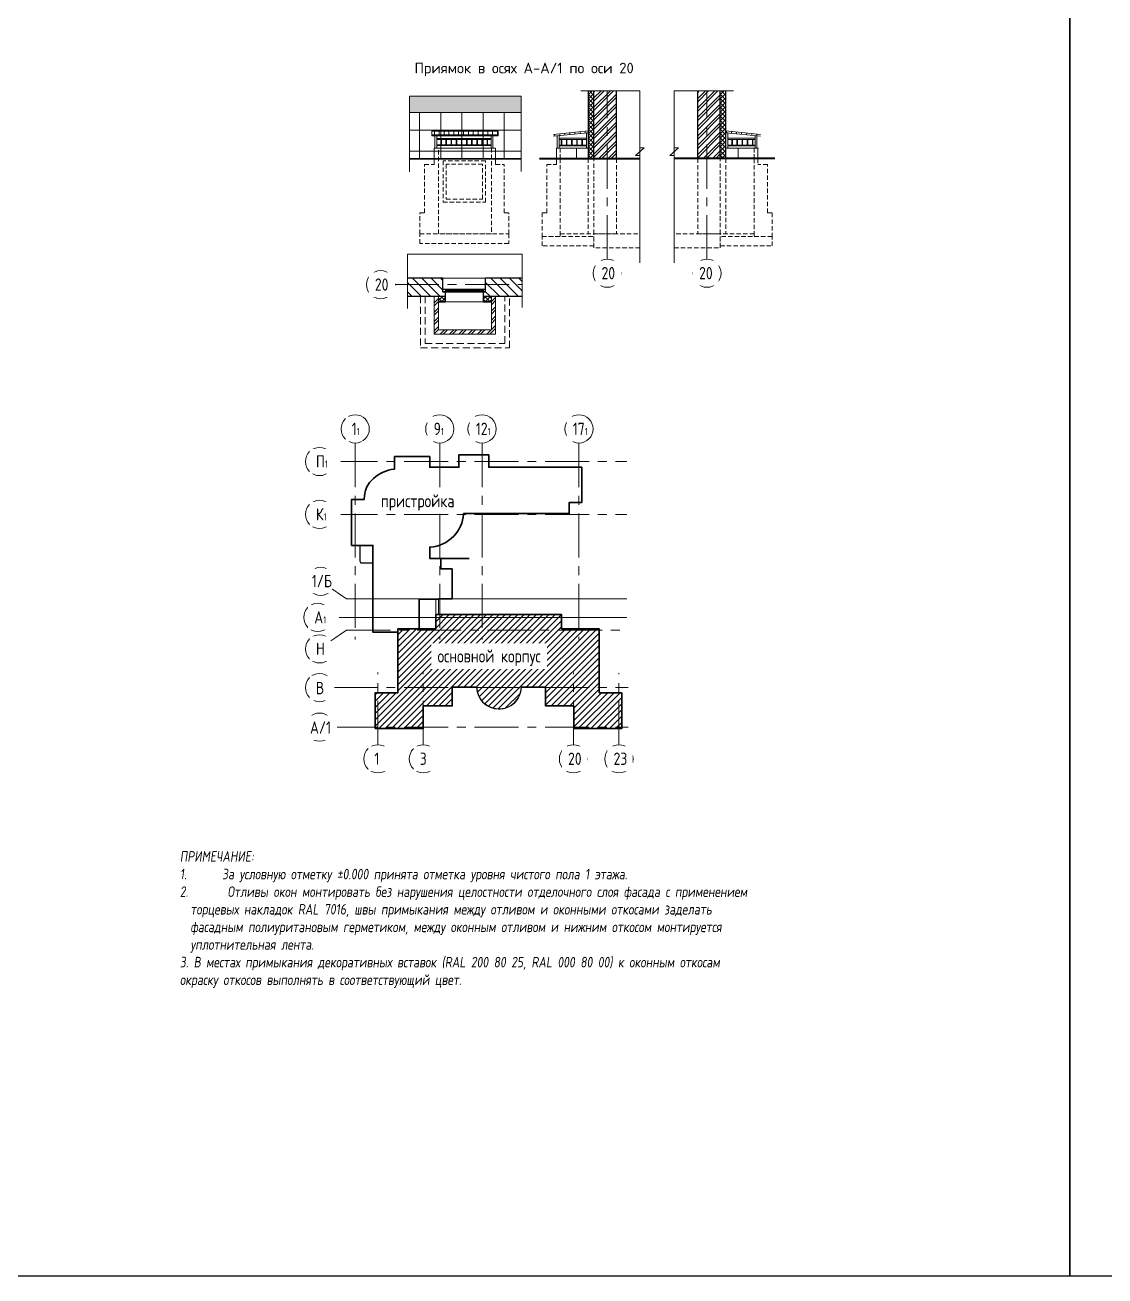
# Model space of a CAD drawing. Header units: millimetres. Extents: x -136099598 to 9192475, y 0 to 779331.
# Drawn here: x -275324 to -244673, y 242529 to 278040 of the extents above; entities that cross this region are included whole.
import ezdxf

# ---------------------------------------------------------------- set-up
doc = ezdxf.new("R2010")
doc.units = ezdxf.units.MM
doc.header["$MEASUREMENT"] = 0
for name, pattern in [('01_base$0$DASHED2', [0.375, 0.25, -0.125]), ('ADSK_Штриховая_ш2 п1', [3, 2, -1]), ('CENTER', [2, 1.25, -0.25, 0.25, -0.25])]:
    doc.linetypes.add(name, pattern=pattern)
doc.layers.get('0').update_dxf_attribs({"color": 250, "lineweight": 9})
for name, color, linetype, lineweight in [('!_Цоколь', 7, 'Continuous', 0), ('_STAMP', 250, 'Continuous', 30), ('_Фасад', 7, 'Continuous', 9), ('АПР_Примечание', 250, 'Continuous', 9), ('АР_МосжилНии_Стены', 202, 'Continuous', 30), ('АР_Навесной фасад', 5, 'Continuous', 5), ('АР_Окна', 4, 'Continuous', 0), ('АР_Оси', 193, 'Continuous', 9), ('АР_Сущ Несущая стена', 202, 'Continuous', 30), ('АР_тонкая линия', 250, 'Continuous', 0), ('АР_Утеплитель', 250, 'Continuous', 9), ('АР_Штриховка кирпич', 250, 'Continuous', 9), ('АР_Штриховка монолит', 250, 'Continuous', 9), ('Ограждение', 250, 'Continuous', 9), ('пунктир', 251, 'Continuous', 13), ('СПДС_+АР_Стены', 250, 'Continuous', 20), ('фасады', 7, 'Continuous', 9)]:
    doc.layers.add(name, color=color, linetype=linetype, lineweight=lineweight)
doc.layers.add('_RAMKA', color=7, linetype='Continuous')
doc.layers.add('АР_новое окно', color=160, linetype='Continuous')
doc.layers.add('RAL 7016', color=7, linetype='Continuous', lineweight=0, true_color=0x383e42)
doc.layers.add('RAL 90 10', color=7, linetype='Continuous', lineweight=0, true_color=0xf1ece1)
doc.styles.add('Архитектурный размер', font='isocpeur.ttf', dxfattribs={"width": 0.8, "oblique": 8})
doc.styles.add('ГОСТ 2.304', font='isocpeur.ttf', dxfattribs={"width": 0.7})
pattern_1 = [(45, (18.43979196483269, 0), (-61.87184335382291, 61.87184335382291), []), (135, (18.43979196483269, 0), (-61.87184335382291, -61.8718433538229), [])]

# ---------------------------------------------------------------- blocks, each defined once
blk = doc.blocks.new('*U263')
at = {"layer": 'АР_новое окно', "lineweight": 20}
for p, q in [((-2.913225216616411e-12, 1209.884958230897), (-70.00000000000293, 1209.884958230897)), ((0, -1.70530256582424e-13), (-70, -1.70530256582424e-13))]:
    blk.add_line(p, q, dxfattribs=at)
at = {"layer": 'АР_новое окно'}
for p, q in [((-70.00000000000293, 1209.884958230897), (-70, -1.70530256582424e-13)), ((-70, -1.70530256582424e-13), (-70.00000000000293, 1209.884958230897)), ((-2.756905814749189e-12, 1139.884958230897), (-70.00000000000276, 1139.884958230911)), ((-35.00000000000276, 1139.884958230897), (-34.99999999981099, 69.99999999999991)), ((-2.913225216616411e-12, 1209.884958230897), (0, 0)), ((-1.56319401867222e-13, 70.00000000001455), (-70.00000000000017, 69.99999999999983))]:
    blk.add_line(p, q, dxfattribs=at)
blk = doc.blocks.new('A$Cffa0849f')
at = {"layer": 'Ограждение', "ltscale": 50}
for points in [[(-861.2243476288277, 251.6188592352555), (-911.2243476288277, 251.6188592352555), (-911.2243476288277, -95.03748660930432), (-861.2243476288277, -95.03748660930432)], [(684.3931761065614, 251.6188592308899), (734.3931761065614, 251.6188592308899), (734.3931761065614, -95.0374866136699), (684.3931761065614, -95.0374866136699)]]:
    blk.add_lwpolyline(points, close=True, dxfattribs=at)
at = {"layer": 'Ограждение'}
for points in [[(684.3931761065614, 144.1256323476555), (-861.2243476288277, 144.1265881801373)], [(684.3931761065614, 180.1008039434091), (-861.2094550507027, 180.1541715408093)], [(-745.9996198759764, 0.08372304384829476), (-746.0020239547594, 144.126367317047)], [(-730.0020239547594, 144.1265070303343), (-729.9996198759764, 0.08372304384829476), (-729.9996198759764, 0.08372304384829476)], [(-599.9997329949983, 0.0003611539723351598), (-600.0021370737813, 144.0430053079617)], [(-584.0021370737813, 144.0431450212491), (-583.9997329949983, 0.0003611539723351598), (-583.9997329949983, 0.0003611539723351598)], [(-453.9997529261163, -0.03422017203411087), (-454.0021570048993, 144.0084239819553)], [(-438.0021570048993, 144.0085636952426), (-437.9997529261163, -0.03422017203411087), (-437.9997529261163, -0.03422017203411087)], [(-307.9998665964813, 0.02595123136416078), (-308.0022706752643, 144.0685953853535)], [(-292.0022706752643, 144.0687350986409), (-291.9998665964813, 0.02595123136416078), (-291.9998665964813, 0.02595123136416078)], [(-161.9998865275993, -0.008630094642285258), (-162.0022906063823, 144.0340140593471)], [(-146.0022906063823, 144.0341537726345), (-145.9998865275993, -0.008630094642285258), (-145.9998865275993, -0.008630094642285258)], [(-16, 0), (-16.00240407872479, 144.0426441539894)], [(-0.00240407872479409, 144.0427838672767), (0, 0), (0, 0)], [(129.999980068882, -0.03458132600644603), (129.997575990099, 144.0080628279829)], [(145.997575990099, 144.0082025412703), (145.999980068882, -0.03458132600644603), (145.999980068882, -0.03458132600644603)], [(275.9998664975283, -0.0001805769861675799), (275.9974624187453, 144.0424635770032)], [(291.9974624187453, 144.0426032902906), (291.9998664975283, -0.0001805769861675799), (291.9998664975283, -0.0001805769861675799)], [(421.9998465664103, -0.03476190299261361), (421.9974424876273, 144.0078822509968)], [(437.9974424876273, 144.0080219642841), (437.9998465664103, -0.03476190299261361), (437.9998465664103, -0.03476190299261361)], [(567.9997328960453, 0.02540950040565804), (567.9973288172623, 144.068053654395)], [(583.9973288172623, 144.0681933676824), (583.9997328960453, 0.02540950040565804), (583.9997328960453, 0.02540950040565804)]]:
    blk.add_lwpolyline(points, dxfattribs=at)
at = {"layer": 'Ограждение', "elevation": 0.0401638942687703}
blk.add_lwpolyline([(684.3931761065614, -24.82081834727433), (-861.2243476288277, -25.07341109693516), (-861.2243476288277, -0.07341109693516046), (684.3931761065614, 0.1274528387584724)], dxfattribs=at)

msp = doc.modelspace()

# ---------------------------------------------------------------- hatches: boundary and pattern name
at = {"layer": '!_Цоколь', "lineweight": 0, "ltscale": 5, "true_color": 0x636466}
h = msp.add_hatch(dxfattribs=at)
h.set_pattern_fill('ANSI37', color=251, scale=4800, angle=44.99999999999999)
h.set_pattern_definition([(90, (-221525.4930704872, 8659.3617333445), (-600, 1.13686837721616e-13), []), (180, (-221525.4930704872, 8659.3617333445), (-1.70530256582424e-13, -600), [])])
h.paths.add_polyline_path([(-264413.8669804404, 275552.2345167505), (-261249.1470050028, 275552.6032451834), (-261244.3191886689, 274243.9741883562), (-264408.8608018169, 274246.6938030798)])
h = msp.add_hatch(dxfattribs=at)
h.set_pattern_fill('ANSI37', color=251, scale=4800, angle=44.99999999999999)
h.set_pattern_definition([(90, (-212868.6197389004, 8877.677359201596), (-600, 1.13686837721616e-13), []), (180, (-212868.6197389004, 8877.677359201596), (-1.70530256582424e-13, -600), [])])
h.paths.add_polyline_path([(-259338.3490611383, 274546.1104343242), (-260241.3504056406, 274546.5069576282), (-260242.0239066168, 274246.6938030797), (-259338.337796411, 274246.6938030797)])
h = msp.add_hatch(dxfattribs=at)
h.set_pattern_fill('ANSI37', color=251, scale=4800, angle=44.99999999999999)
h.set_pattern_definition([(90, (-213085.2254584034, 8877.677359201596), (-600, 1.13686837721616e-13), []), (180, (-213085.2254584034, 8877.677359201596), (-1.70530256582424e-13, -600), [])])
h.paths.add_polyline_path([(-255430.0386602158, 274546.1104343242), (-254526.7069247089, 274546.5069576282), (-254526.0334237326, 274246.6938030797), (-255430.0499249431, 274246.6938030797)])
at = {"layer": 'RAL 7016', "ltscale": 100, "true_color": 0x000000, "transparency": 33554687}
h = msp.add_hatch(dxfattribs=at)
h.set_pattern_fill('ANSI32', color=18, scale=400, angle=45)
h.set_pattern_definition([(90, (8363714046.599734, 936322126.6245756), (-150, 0), []), (90, (8363714096.599734, 936322176.6245755), (-150, 0), [])])
h.paths.add_polyline_path([(-263777.5729904482, 275025.8854676114), (-261896.5591049707, 275025.8509982023), (-261896.5591049707, 274926.7502538357), (-263777.5729904482, 274926.7847232447)])
h = msp.add_hatch(dxfattribs=at)
h.set_pattern_fill('ANSI32', color=18, scale=400, angle=45)
h.set_pattern_definition([(90, (8363713015.145604, 936322022.1706656), (-150, 0), []), (90, (8363713065.145604, 936322072.1706655), (-150, 0), [])])
h.paths.add_polyline_path([(-259338.3377960267, 275031.9587918366), (-260323.5929175115, 274931.3633227763), (-260319.9800923917, 274881.7498994699), (-259338.3377957911, 274981.830392453)])
h = msp.add_hatch(dxfattribs=at)
h.set_pattern_fill('ANSI32', color=18, scale=400, angle=45)
h.set_pattern_definition([(90, (8363712798.539885, 936322022.1706656), (-150, 0), []), (90, (8363712848.539885, 936322072.1706655), (-150, 0), [])])
h.paths.add_polyline_path([(-255430.0499253274, 275031.9587918366), (-254444.7948038427, 274931.3633227763), (-254448.4076289624, 274881.7498994699), (-255430.049925563, 274981.830392453)])
at = {"layer": 'RAL 90 10', "ltscale": 100, "transparency": 33554687}
h = msp.add_hatch(color=256, dxfattribs=at)
h.dxf.hatch_style = 1
h.paths.add_polyline_path([(-264408.8608018169, 276018.0400788954), (-261244.3191886689, 276018.0400788954), (-261249.2361861476, 275552.5719992369), (-264413.7777992957, 275552.265762697)])
at = {"layer": 'АР_Утеплитель', "ltscale": 100}
h = msp.add_hatch(dxfattribs=at)
h.set_pattern_fill('ANSI37', color=256, scale=700)
h.set_pattern_definition([(45, (-1236346.496853084, 308552.8609841176), (-61.87184335382291, 61.87184335382291), []), (135, (-1236346.496853084, 308552.8609841176), (-61.87184335382291, -61.8718433538229), [])])
h.paths.add_polyline_path([(-259328.3377957912, 274475.7160725662), (-259178.3377957904, 274475.7160725662), (-259178.3377957904, 276171.0697100735), (-259328.3377957912, 276171.0697100735)])
h.paths.add_polyline_path([(-259178.3377957908, 274251.6938030799), (-259328.3377957912, 274251.6938030799), (-259328.3377957912, 274475.7160725662), (-259178.3377957906, 274475.7160725662)])
h = msp.add_hatch(dxfattribs=at)
h.set_pattern_fill('ANSI37', color=256, scale=700)
h.set_pattern_definition([(45, (-1236563.102572587, 308552.8609841176), (-61.87184335382291, 61.87184335382291), []), (135, (-1236563.102572587, 308552.8609841176), (-61.87184335382291, -61.8718433538229), [])])
h.paths.add_polyline_path([(-255440.0499255629, 274475.7160725662), (-255590.0499255637, 274475.7160725662), (-255590.0499255637, 276171.0697100735), (-255440.0499255629, 276171.0697100735)])
h.paths.add_polyline_path([(-255590.0499255634, 274251.6938030799), (-255440.049925563, 274251.6938030799), (-255440.0499255629, 274475.7160725662), (-255590.0499255635, 274475.7160725662)])
h = msp.add_hatch(dxfattribs=at)
h.set_pattern_fill('ANSI37', color=256, scale=700)
h.set_pattern_definition(pattern_1)
h.paths.add_polyline_path([(-263588.1944429382, 270343.1806536788), (-263588.1944429382, 270193.1806536789), (-263395.9993845499, 270193.1806536789), (-263395.9993845499, 270343.1806536788)])
h = msp.add_hatch(dxfattribs=at)
h.set_pattern_fill('ANSI37', color=256, scale=700)
h.set_pattern_definition(pattern_1)
h.paths.add_polyline_path([(-262316.114426319, 270343.1806536788), (-262316.114426319, 270193.1806536789), (-262086.9801521628, 270193.1806536789), (-262086.9801521628, 270343.1806536788)])
at = {"layer": 'АР_Штриховка кирпич', "ltscale": 100}
h = msp.add_hatch(dxfattribs=at)
h.set_pattern_fill('ANSI32', color=256, scale=500)
h.set_pattern_definition([(45, (-329634.9170326533, 8229.43539413187), (-132.5825214724777, 132.5825214724777), []), (45, (-329546.5286851533, 8229.43539413187), (-132.5825214724777, 132.5825214724777), [])])
h.paths.add_polyline_path([(-258538.3389837635, 274251.6938030799), (-259178.3389837634, 274251.6938030798), (-259178.3347460831, 276171.0697100735), (-258538.3347460831, 276171.0697100735)])
h = msp.add_hatch(dxfattribs=at)
h.set_pattern_fill('ANSI32', color=256, scale=500)
h.set_pattern_definition([(45, (-329851.5227521564, 8229.43539413187), (-132.5825214724777, 132.5825214724777), []), (45, (-329763.1344046564, 8229.43539413187), (-132.5825214724777, 132.5825214724777), [])])
h.paths.add_polyline_path([(-256230.0487375907, 274251.6938030799), (-255590.0487375908, 274251.6938030798), (-255590.052975271, 276171.0697100735), (-256230.052975271, 276171.0697100735)])
h = msp.add_hatch(dxfattribs=at)
h.set_pattern_fill('ANSI32', color=256, scale=500)
h.set_pattern_definition([(45, (297501.5207205362, -127734.3103210054), (-132.5825214724777, 132.5825214724777), []), (45, (297589.9090680362, -127734.3103210054), (-132.5825214724777, 132.5825214724777), [])])
h.paths.add_polyline_path([(-262086.9801521628, 269383.5390231338), (-263588.1944429382, 269383.5390231338), (-263588.1944429383, 270343.1806536788), (-263708.1944429382, 270343.1806536788), (-263708.1944429382, 269263.5390231338), (-261966.9801521628, 269263.5390231338), (-261966.9801521629, 270343.1806536788), (-262086.980152163, 270343.1806536788)])
at = {"layer": 'АР_Штриховка монолит', "ltscale": 100}
h = msp.add_hatch(dxfattribs=at)
h.set_pattern_fill('ANSI31', color=256, scale=1500, angle=-90.00000000000001)
h.set_pattern_definition([(315, (-325932.7521090205, 7632.052271566703), (132.5825214724777, 132.5825214724777), [])])
h.paths.add_polyline_path([(-264465.0552383781, 270852.9845174032), (-264465.0552383781, 270343.180653679), (-263460.9993845498, 270343.180653679), (-263460.9993845498, 270852.9845174032)])
h = msp.add_hatch(dxfattribs=at)
h.set_pattern_fill('ANSI31', color=256, scale=1500, angle=-90.00000000000001)
h.set_pattern_definition([(315, (-323710.7134155814, 7632.052271566703), (132.5825214724777, 132.5825214724777), [])])
h.paths.add_polyline_path([(-262251.1144263189, 270852.9845174032), (-262251.1144263189, 270343.180653679), (-261213.4765156532, 270343.180653679), (-261213.4765156532, 270852.9845174032)])
at = {"layer": 'СПДС_+АР_Стены', "linetype": '01_base$0$DASHED2', "lineweight": 5, "ltscale": 500}
h = msp.add_hatch(dxfattribs=at)
h.set_pattern_fill('ANSI31', color=256, scale=1000)
h.set_pattern_definition([(45, (-11964.16613391502, -21067.68031662295), (-88.38834764831844, 88.38834764831844), [])])
h.paths.add_polyline_path([(-264022.5976059153, 258712.5239029547), (-264021.1089722159, 259118.9465060121), (-264740.337084247, 259118.9465060121), (-264740.3370843104, 259086.1139001957), (-265309.1315684006, 259086.1139001957), (-265309.1315684006, 258109.383885519), (-264022.5743139726, 258109.383885519)])
h.paths.add_polyline_path([(-265309.1315684006, 259086.1139001957), (-265385.021562364, 259086.1139001957), (-265384.9838431961, 258109.383885519), (-265309.1315684006, 258109.383885519)])
h.paths.add_polyline_path([(-265330.4526836166, 258083.3838855212), (-265335.1309505277, 258083.3838855212), (-265335.1309505277, 258109.383885519), (-265384.9838431961, 258109.383885519), (-265384.9822403346, 258067.8781206334), (-265309.1315684006, 258067.8781206334), (-265309.1315684006, 258072.2648328664), (-265330.4526836166, 258072.2648328664)])
h.paths.add_polyline_path([(-265330.4526836166, 258109.383885519), (-265335.1309505277, 258109.383885519), (-265335.1309505277, 258083.3838855212), (-265330.4526836166, 258083.3838855212)], flags=17)
h.paths.add_polyline_path([(-265309.1315684006, 258083.3838855212), (-265330.4526836166, 258083.3838855212), (-265330.4526836166, 258072.2648328664), (-265309.1315684006, 258072.2648328664)], flags=17)
h.paths.add_polyline_path([(-265309.1315684006, 258109.383885519), (-265330.4526836166, 258109.383885519), (-265330.4526836166, 258083.3838855212), (-265309.1315684006, 258083.3838855212)], flags=17)
h.paths.add_polyline_path([(-264022.5743139726, 258109.383885519), (-265309.1315684006, 258109.383885519), (-265309.1315684006, 258083.3838855212), (-265309.1315684006, 258072.2648328664), (-265309.1315684006, 258067.8781206334), (-264022.572711111, 258067.8781206334)])
h.paths.add_polyline_path([(-263198.2631554814, 259118.9465060121), (-264019.1315684006, 259118.9465060121), (-264019.1315684006, 258712.5239029547), (-263198.2631554814, 258712.5239029547)])
h.paths.add_polyline_path([(-259031.4149389715, 260857.383885519), (-264740.3370808894, 260857.383885519), (-264740.337084247, 259118.9465060121), (-263198.2631554814, 259118.9465060121), (-263198.2631554814, 259239.4076218898), (-260549.124302763, 259239.4076218897), (-260549.124302763, 259118.9465060121), (-259031.4149389715, 259118.9465060121)])
h.paths.add_polyline_path([(-261246.37326567, 259239.4076218898), (-262497.293437074, 259239.4076218898, 0.04864135063283623), (-262482.9181627415, 259118.9465060121), (-261260.8258913786, 259118.9465060121, 0.04860825537931782)])
h.paths.add_polyline_path([(-261260.8258913786, 259118.9465060121), (-262482.9181627415, 259118.9465060121, 0.3436054158297674), (-261891.7817307733, 258628.1882716031, 0.3611755422181364)])
h.paths.add_polyline_path([(-259757.6315684006, 259118.9465060121), (-260549.124302763, 259118.9465060121), (-260549.124302763, 258712.5239029547), (-259757.6315684006, 258712.5239029547)])
h.paths.add_polyline_path([(-258467.6315684006, 259086.1139001957), (-259031.4149389715, 259086.1139001957), (-259031.4149389715, 259118.9465060121), (-259757.6315684006, 259118.9465060121), (-259757.6315684006, 258712.5239029547), (-259749.1544173665, 258712.5239029547), (-259749.1544173665, 258109.383885519), (-258467.6315684006, 258109.383885519)])
h.paths.add_polyline_path([(-258467.6315684006, 258109.383885519), (-259749.1544173665, 258109.383885519), (-259749.1544173665, 258067.8781196721), (-258467.6315684006, 258067.8781196721)])
h.paths.add_polyline_path([(-258386.7315880448, 258109.383885519), (-258467.6315684006, 258109.383885519), (-258467.6315684006, 258067.8781196721), (-258386.7315880448, 258067.8781196721)])
h.paths.add_polyline_path([(-258386.7315880448, 259086.1139001957), (-258467.6315684006, 259086.1139001957), (-258467.6315684006, 258109.383885519), (-258386.7315880448, 258109.383885519)])
h.paths.add_polyline_path([(-259031.4149389715, 260900.2588052769), (-259601.1377291977, 260900.2588052769), (-259601.1377291977, 260857.383885519), (-259031.4149389715, 260857.383885519)])
h.paths.add_polyline_path([(-259601.1377291977, 260900.2588052769), (-260097.3646593604, 260900.2588052769), (-260097.3646593603, 261223.883885519), (-262352.1377291977, 261223.883885519), (-262352.1377291977, 260857.383885519), (-259601.1377291977, 260857.383885519)])
h.paths.add_polyline_path([(-260097.3646593602, 261302.7817234973), (-262352.1377291977, 261302.7817234985), (-262352.1377291977, 261223.883885519), (-260097.3646593603, 261223.883885519)])
h.paths.add_polyline_path([(-262352.1377291977, 261302.7817234985), (-263552.1377291978, 261302.7817234992), (-263552.1377291978, 261223.883885519), (-262352.1377291977, 261223.883885519)])
h.paths.add_polyline_path([(-262352.1377291977, 261223.883885519), (-263552.1377291978, 261223.883885519), (-263552.1377291978, 260857.383885519), (-262352.1377291977, 260857.383885519)])
h.paths.add_polyline_path([(-263552.1377291978, 261223.883885519), (-263662.7126765079, 261223.883885519), (-263662.7126765079, 260900.2588052763), (-264740.3370808066, 260900.2585561903), (-264740.3370808894, 260857.383885519), (-263552.1377291978, 260857.383885519)])
h.paths.add_polyline_path([(-263552.1377291978, 261302.7817234992), (-263662.712676508, 261302.7817234993), (-263662.7126765079, 261302.7816301287), (-263662.7126765079, 261223.883885519), (-263552.1377291978, 261223.883885519)])

# ---------------------------------------------------------------- linework, layer by layer
at = {"color": 18, "ltscale": 150, "true_color": 0x000000}
for p, q in [((-264418.6947967744, 275552.418880967, 0.1096955772070048), (-261244.3191886689, 275552.418880967, 0.1096955683655759)), ((-259338.3378564889, 274548.8856006461, 0.03791694842675164), (-260241.687155712, 274548.1307396167, 0.09156384482729862)), ((-255430.0498648653, 274548.8856006461, 0.03791694842675164), (-254502.1415009381, 274548.1307396845, 0.09156384483575764)), ((-263984.7985708392, 274246.3293629719, 0.01225046961272991), (-263814.4391826362, 274246.1829557012, 0.09141847124820246)), ((-263708.1944429382, 274246.0916487147, 0.09141847124820246), (-263708.1944429382, 274084.1070101166, 0.01170215394699924)), ((-261966.9801521628, 274244.5650875162), (-261967.1184765435, 274082.6198820651, 0.01142659509189059)), ((-260241.2369382293, 274246.0916447244, 0.01896390066260764), (-260241.2369382293, 274084.1070061263, -0.06075241663859558))]:
    msp.add_line(p, q, dxfattribs=at)
at = {"ltscale": 150}
msp.add_line((-263777.5729904482, 275025.6981649534, 0.05125457697943216), (-261896.5591049707, 275025.9009568486, 0.05125457697943216), dxfattribs=at)
at = {"color": 2, "lineweight": 35, "ltscale": 150}
msp.add_line((-263836.8363528817, 262899.1683285576), (-262714.1552875906, 262899.1683285576), dxfattribs=at)
at = {"lineweight": 18, "ltscale": 100, "elevation": -0.2832807044394608}
for points in [[(-263708.1944429382, 270343.1806536788), (-263708.1944429382, 269263.5390231338), (-261966.9801521628, 269263.5390231338), (-261966.9801521628, 270343.1806536788)], [(-263588.1944429382, 270343.1806536788), (-263588.1944429382, 269383.5390231338), (-262086.9801521628, 269383.5390231338), (-262086.9801521628, 270343.1806536788)]]:
    msp.add_lwpolyline(points, dxfattribs=at)
at = {"layer": '_RAMKA', "ltscale": 100}
for points in [[(-245672.6229484454, 242529.0014999993), (-245672.6229484454, 326529.0014999993), (-366572.0648372048, 326529.0014999993), (-366572.0648372048, 242529.0014999993)], [(-126872.6229484454, 242529.0014999993), (-126872.6229484454, 326529.0014999993), (-245672.6229484454, 326529.0014999993), (-245672.6229484454, 242529.0014999993)]]:
    msp.add_lwpolyline(points, close=True, dxfattribs=at)
at = {"layer": '_Фасад', "lineweight": 0}
for p, q in [((-259338.3377950718, 274251.69380308, 0.04722538118168296), (-259338.3377957911, 275612.6464546326, 0.01475205577207483)), ((-255430.0499262824, 274251.69380308, 0.04722538118168296), (-255430.049925563, 275612.6464546326, 0.01475205577207483)), ((-259338.3377960267, 275031.9587918366, 0.01475203549398096), (-260323.5929175115, 274931.3633227763, 0.05125457697943216)), ((-259348.4957934151, 274981.2883765894, 0.1061705270030837), (-260320.2114037107, 274881.4778001829, 0.05125457697943216)), ((-255430.0499253274, 275031.9587918366, 0.01475203549398096), (-254444.7948038427, 274931.3633227763, 0.05125457697943216)), ((-255419.891927939, 274981.2883765894, 0.1061705270030837), (-254448.1763176435, 274881.4778001829, 0.05125457697943216)), ((-260241.687155712, 274548.1307396845, 0.09156384483575764), (-260241.6871565454, 274246.6938030797, 0.05393980914463015)), ((-254526.3701746374, 274548.1307396845, 0.09156384483575764), (-254526.3701738041, 274246.6938030797, 0.05393980914463015))]:
    msp.add_line(p, q, dxfattribs=at)
at = {"layer": 'АР_МосжилНии_Стены', "ltscale": 100}
for p, q in [((-263460.9993845498, 270461.8983371346, 0.09141847124820246), (-263460.9993845499, 270852.9845174029, 0.09141847124820246)), ((-262251.1144263189, 270461.8983371347, 0.09141847124820246), (-262251.114426319, 270852.9845174031, 0.09141847124820246)), ((-263395.9993845499, 270461.8983371346, 0.09141847124820246), (-263460.9993845498, 270461.8983371346, 0.09141847124820246)), ((-263395.9993845499, 270461.8983371347, 0.09141847124820246), (-263395.9993845499, 270342.9845174029, -0.06844548025605854)), ((-262251.114426319, 270461.8983371347, 0.09141847124820246), (-262316.1144263189, 270461.8983371347, 0.09141847124820246)), ((-262316.114426319, 270461.8983371348, 0.09141847124851726), (-262316.114426319, 270342.984517403, -0.06844548025574373))]:
    msp.add_line(p, q, dxfattribs=at)
at = {"layer": 'АР_МосжилНии_Стены', "ltscale": 100, "elevation": -0.2832807044394608}
for points in [[(-263460.9993845499, 270852.9845174031), (-264465.0552383781, 270852.9845174031)], [(-261213.4765156532, 270852.9845174031), (-262251.114426319, 270852.9845174031)], [(-264465.0552383781, 270343.1806536788), (-263395.9993845499, 270343.1806536788)], [(-262316.1144263189, 270343.1806536788), (-261213.4765156532, 270343.1806536788)]]:
    msp.add_lwpolyline(points, dxfattribs=at)
at = {"layer": 'АР_Навесной фасад', "ltscale": 100}
for p, q in [((-259338.3377957911, 274251.6938030798, 0.01475205575488125), (-259338.3377961179, 276167.2394165341)), ((-259328.3377957911, 274251.6938030798, 0.01475205575488125), (-259328.3377961179, 276172.0518366219)), ((-255440.049925563, 274251.6938030798, 0.01475205575488125), (-255440.0499252363, 276172.0518366219)), ((-255430.049925563, 274251.6938030798, 0.01475205575488125), (-255430.0499252363, 276167.2394165341))]:
    msp.add_line(p, q, dxfattribs=at)
at = {"layer": 'АР_новое окно'}
for p, q in [((-263395.9993845499, 270343.180653679, -0.06818180089416831), (-263395.9993845499, 270183.1806536788, -0.2832807044394608)), ((-262316.114426319, 270461.8983371347, 0.09141847124820246), (-262316.114426319, 270183.1806536788, -0.2832807044394608))]:
    msp.add_line(p, q, dxfattribs=at)
at = {"layer": 'АР_новое окно', "elevation": -0.2832807044394608}
for points in [[(-263588.1944429382, 270193.1806536788), (-263395.9993845499, 270193.1806536788)], [(-263588.1944429382, 270183.1806536788), (-263395.9993845499, 270183.1806536788)], [(-262314.0442415164, 270193.1806536788), (-262086.9801521628, 270193.1806536788)], [(-262314.0442415164, 270183.1806536788), (-262086.9801521628, 270183.1806536788)]]:
    msp.add_lwpolyline(points, dxfattribs=at)
at = {"layer": 'АР_Окна', "lineweight": 15, "ltscale": 100}
for p, q in [((-262251.114426319, 270852.9845174031, 0.09141847124820246), (-263460.9993845499, 270852.9845174029, 0.09141847124820246)), ((-263395.9993845499, 270183.1806536788, -0.2832807044394608), (-262316.114426319, 270183.1806536788, -0.2832807044394608))]:
    msp.add_line(p, q, dxfattribs=at)
at = {"layer": 'АР_Оси', "linetype": 'CENTER', "ltscale": 1000}
for p, q in [((-258799.0117427126, 271394.1048546439, -0.09141847124820246), (-258799.0117427126, 276171.0697100735, -0.09141847124820246)), ((-255969.3759786415, 271394.1048546439, -0.09141847124820246), (-255969.3759786415, 276171.0697100735, -0.09141847124820246)), ((-264832.174715668, 270669.7966559535, -0.2832807044394608), (-261213.4765156532, 270669.7966559535, -0.2832807044394608))]:
    msp.add_line(p, q, dxfattribs=at)
at = {"layer": 'АР_Оси', "color": 5, "linetype": 'CENTER', "ltscale": 1000}
for p, q in [((-265952.1377291978, 266174.1488774697), (-265952.1377291978, 260600.9140211007)), ((-263552.1377291978, 266174.1488774697), (-263552.1377291978, 260600.9140211007)), ((-262352.1377291977, 266174.1488774697), (-262352.1377291977, 260600.9140211007)), ((-259601.1377291977, 266174.1488774697), (-259601.1377291977, 260600.9140211007)), ((-266565.5071223451, 265648.883885519), (-258247.6669168732, 265648.883885519)), ((-266565.5071223451, 264148.883885519), (-258247.6669168732, 264148.883885519)), ((-266196.4611900499, 260857.383885519), (-258205.7906253537, 260857.383885519)), ((-265309.1315684006, 257608.5393949742), (-265309.1315684006, 259658.8117570693)), ((-264019.1315684006, 257608.5393949742), (-264019.1315684006, 259658.8117570693)), ((-259757.6315684006, 257608.5393949742), (-259757.6315684006, 259658.8117570693)), ((-258467.6315684006, 257608.5393949742), (-258467.6315684006, 259643.6306111586)), ((-266565.5071223452, 259231.9513576868), (-258205.7906253537, 259231.9513576868)), ((-266565.5071223452, 258109.383885519), (-258205.7906253537, 258109.383885519))]:
    msp.add_line(p, q, dxfattribs=at)
at = {"layer": 'АР_Оси', "color": 5, "ltscale": 0.5}
for p, q in [((-266196.4611900499, 261753.6502385507), (-258247.6669168732, 261753.6502385507)), ((-266613.8119787614, 261223.883885519), (-258247.6669168732, 261223.883885519))]:
    msp.add_line(p, q, dxfattribs=at)
at = {"layer": 'АР_Оси', "ltscale": 0.5}
for centre in [(-258799.0117427126, 270994.1048546439, -0.09141847124820246), (-255969.3759786415, 270994.1048546439, -0.09141847124820246), (-265232.174715668, 270669.7966559535, -0.2832807044394608)]:
    msp.add_circle(centre, 400, dxfattribs=at)
at = {"layer": 'АР_Оси', "color": 5, "ltscale": 0.5}
for centre in [(-265952.1377291978, 266574.1488774697), (-263552.1377291978, 266574.1488774697), (-262352.1377291977, 266574.1488774697), (-259601.1377291977, 266574.1488774697), (-266965.5071223451, 265648.883885519), (-266965.5071223451, 264148.883885519), (-266931.2514813248, 262248.4918748111), (-266965.5071223452, 260330.3343520549), (-266965.5071223452, 259231.9513576868), (-266965.5071223452, 258109.383885519), (-265309.1315684006, 257208.5393949742), (-264019.1315684006, 257208.5393949742), (-259757.6315684006, 257208.5393949742), (-258467.6315684006, 257208.5393949742)]:
    msp.add_circle(centre, 400, dxfattribs=at)
at = {"layer": 'АР_Сущ Несущая стена', "ltscale": 100}
for p, q in [((-259178.3377957905, 274251.6938030798, 0.01475205575488125), (-259178.3377961172, 276172.0518366219)), ((-258538.3377957906, 274251.6938030798, 0.01475205575488125), (-258538.3377961174, 276172.0518366219)), ((-256230.0499255635, 274251.6938030798, 0.01475205575488125), (-256230.0499252367, 276172.0518366219)), ((-255590.0499255636, 274251.6938030798, 0.01475205575488125), (-255590.049925237, 276172.0518366219))]:
    msp.add_line(p, q, dxfattribs=at)
at = {"layer": 'АР_тонкая линия', "color": 3, "lineweight": 40, "ltscale": 100}
for p, q in [((-264408.8608018169, 274246.6938030798), (-261244.3191886689, 274243.9741883562, 0.09141847124820246)), ((-260721.2012350326, 274246.6938030797, 0.0631059453583257), (-257872.3784815543, 274246.6938030797)), ((-254047.1864863215, 274246.6938030797, 0.0631059453583257), (-256896.0092397998, 274246.6938030797))]:
    msp.add_line(p, q, dxfattribs=at)
at = {"layer": 'АР_тонкая линия', "color": 4, "ltscale": 100}
for p, q in [((-263662.7126765079, 261302.7816301287), (-263662.7132658826, 261741.8513584573)), ((-263588.114162083, 261302.781739146), (-263588.1147514577, 261741.8514674746))]:
    msp.add_line(p, q, dxfattribs=at)
at = {"layer": 'АР_тонкая линия', "color": 18, "linetype": 'ADSK_Штриховая_ш2 п1', "ltscale": 100, "true_color": 0x000000, "elevation": -0.2832807044394608}
for points in [[(-264098.1944429382, 270343.1806536788), (-264098.1944429382, 268873.5390231338), (-261576.9801521628, 268873.5390231338), (-261576.9801521628, 270343.1806536788)], [(-263968.1944429382, 270343.1806536788), (-263968.1944429382, 269003.5390231338), (-261706.9801521628, 269003.5390231338), (-261706.9801521628, 270343.1806536788)]]:
    msp.add_lwpolyline(points, dxfattribs=at)
at = {"layer": 'АР_тонкая линия', "color": 4, "lineweight": 35, "ltscale": 100}
msp.add_lwpolyline([(-264835.7712184214, 265790.9376414407), (-263836.8240518857, 265790.9376414407), (-263836.8240518857, 265486.3805784725), (-263008.4288406122, 265486.3805784724), (-263008.4288406122, 265842.7123421452), (-262161.7045882738, 265842.7123421452), (-262161.7602055605, 265486.3805784725), (-259521.2504696258, 265486.3805784712), (-259521.2504696258, 264487.4334119361), (-259877.5822332991, 264487.4334119361), (-259877.5822332991, 264169.67887624), (-262876.5191633683, 264169.6788762399), (-262876.5191633683, 264155.4662133014, -0.1768280985894461), (-263157.7266502819, 263525.9119084698, -0.1882125360542776), (-263822.6236899432, 263222.0253161789), (-263836.8363528817, 263222.0253161789), (-263836.8363528817, 262899.1683285576), (-263519.0818171849, 262899.1683285576), (-263519.081817181, 262601.7175970586), (-263202.3266231766, 262601.7175970586), (-263202.3266231766, 261755.048962007), (-263588.1147514577, 261755.048962007), (-263588.1147514577, 261741.8514892784), (-264135.3028100621, 261741.8507547737), (-264135.3016947915, 260900.2591973478), (-264647.5103192471, 260900.2586371706), (-264701.9716833322, 260900.2585776089), (-264740.3370843104, 260900.2585561903), (-264740.3370843104, 260802.8005451272), (-265450.9887866132, 260802.8005451257), (-265450.9887866132, 263269.2051600639), (-266053.9994702942, 263269.2051600639), (-266053.9994702943, 264572.7093895678), (-265697.6903305723, 264572.7093895678), (-265697.6903305723, 264586.9220525064, -0.2153268967085074), (-265433.8539723366, 265171.1579559541, -0.1503938414941028), (-264849.9838813599, 265434.6285017187), (-264835.7712184214, 265434.6285017187), (-264835.7712184214, 265790.9376414407)], format="xyb", dxfattribs=at)
at = {"layer": 'АР_тонкая линия', "color": 4, "ltscale": 100}
for points in [[(-265817.677703362, 262822.7993425015), (-265817.6777033295, 263269.2051600639)], [(-265450.9887866133, 262763.6138226727), (-265756.7662963448, 262763.6133172017)]]:
    msp.add_lwpolyline(points, dxfattribs=at)
msp.add_lwpolyline([(-265812.6017522801, 263269.2051600902), (-265450.9887866132, 263269.2051600639), (-265450.9879592272, 262768.6897737502), (-265756.9979215414, 262768.6897737502, -0.4154291421885042), (-265812.6017523124, 262824.5247548417), (-265812.6017523124, 263269.2051600906)], format="xyb", dxfattribs=at)
at = {"layer": 'АР_тонкая линия', "color": 6, "lineweight": 35, "ltscale": 100}
for points in [[(-265384.9822383028, 258067.8255073697), (-265385.021562364, 259086.1139001957), (-264740.3370843104, 259086.1139001957), (-264740.3370808066, 260900.2585561903), (-263662.7126765079, 260900.2588052763), (-263662.7126765079, 261302.7817234992), (-260097.3646593602, 261302.7817234973), (-260097.3646593604, 260900.2588052769), (-259031.4149389715, 260900.2588052769), (-259031.4149389715, 259086.1139001957), (-258386.7315880448, 259086.1139001957), (-258386.7315880448, 258067.878119672), (-259749.1544173665, 258067.878119672), (-259749.1544173665, 258712.5239029547), (-260549.124302763, 258712.5239029547), (-260549.124302763, 259239.4076218897), (-261246.3584585102, 259239.4076218897)], [(-262497.2934370406, 259239.4076218897), (-263198.2631554814, 259239.4076218898), (-263198.2631554814, 258712.5239029547), (-264022.5976059153, 258712.5239029547), (-264022.572711111, 258067.8781206334), (-265384.9822403346, 258067.8781206334)]]:
    msp.add_lwpolyline(points, dxfattribs=at)
at = {"layer": 'АР_тонкая линия', "color": 6, "ltscale": 100}
msp.add_lwpolyline([(-262507.9723072048, 259239.4076218897), (-262497.2934370406, 259239.4076218897)], dxfattribs=at)
for points in [[(-261246.3584585102, 259239.4076218897), (-261235.9252357544, 259239.4076218897, -0.4168913024598309), (-261892.1046106264, 258618.0415053779, -0.398423779311589), (-262507.9723072048, 259239.4076218897)], [(-261246.3962007005, 259238.4132946547, -0.4166399430882263), (-261891.7817307733, 258628.188271603, -0.3989139880810573), (-262497.293437074, 259239.4076218897)], [(-262497.2934370741, 259239.4076218898, 0.3987102561836108), (-261892.2209504528, 258628.202024121, 0.4172956924974539), (-261246.3584585102, 259239.4076218897)], [(-262497.2934370406, 259239.4076218897, 0.3987102561836738), (-261892.2209504193, 258628.202024121, 0.4172956925347032), (-261246.3584585102, 259239.4076218897)]]:
    msp.add_lwpolyline(points, format="xyb", dxfattribs=at)
at = {"layer": 'АР_тонкая линия', "ltscale": 100}
for points in [[(-265309.1315684006, 258109.383885519), (-265335.1309505277, 258109.383885519), (-265335.1309505277, 258083.3838855212), (-265309.1315684006, 258083.3838855212)], [(-265330.4526836166, 258072.2648328664), (-265309.1315684006, 258072.2648328664), (-265309.1315684006, 258109.383885519), (-265330.4526836166, 258109.383885519)]]:
    msp.add_lwpolyline(points, close=True, dxfattribs=at)
at = {"layer": 'АР_тонкая линия', "color": 4, "ltscale": 100}
msp.add_arc((-265756.7662907675, 262824.524754811), 60.91141259363997, 180, 270, dxfattribs=at)
at = {"layer": 'АР_тонкая линия', "color": 6, "ltscale": 100}
msp.add_arc((-261872.065111306, 259254.0301062699), 636.3079115618851, 181.3167844965426, 358.6832155034573, dxfattribs=at)
at = {"layer": 'Ограждение', "ltscale": 50}
for points, elevation in [([(-261896.5591049707, 275025.9009568486), (-261896.5591049707, 274926.7002951894), (-263777.5729904482, 274926.6848059521), (-263777.5729904482, 275025.8854676114)], 0.05125457697943216), ([(-259388.4146373138, 274977.1880793658), (-259338.337795887, 274981.3282985662), (-259338.2570613919, 274548.8661897712), (-259388.2570613919, 274548.8661897712)], 0.03929645173840868), ([(-255379.9730840403, 274977.1880793658), (-255430.0499254671, 274981.3282985662), (-255430.1306599622, 274548.8661897712), (-255380.1306599622, 274548.8661897712)], 0.03929645173840868)]:
    msp.add_lwpolyline(points, close=True, dxfattribs=dict(at, elevation=elevation))
at = {"layer": 'Ограждение', "ltscale": 50, "elevation": 0.08522895612425882}
for points in [[(-260217.9771231555, 274891.9788792667), (-260217.9771231555, 274548.2600518548), (-260167.9771231555, 274548.2600518548), (-260167.9771231555, 274897.1146708167)], [(-254550.4105981987, 274891.9788792667), (-254550.4105981987, 274548.2600518548), (-254600.4105981987, 274548.2600518548), (-254600.4105981987, 274897.1146708167)]]:
    msp.add_lwpolyline(points, dxfattribs=at)
at = {"layer": 'Ограждение'}
for points, elevation in [([(-260168.108426204, 274830.9319184739), (-259388.7417181428, 274830.9852860713)], 0.03929645173840868), ([(-260168.108426204, 274794.9567468782), (-259388.7268255646, 274794.9577027106)], 0.03929645173840868), ([(-260167.9771231555, 274606.7157377084), (-259388.5955225163, 274606.4631449588), (-259388.5955225163, 274631.4631449588), (-260167.9771231555, 274631.6640088945)], 0.1067504421491198), ([(-260103.8175834494, 274794.9568257243), (-260103.8199836175, 274631.5279259611), (-260103.8199836175, 274631.5279259611)], 0.1067504421491198), ([(-260087.8199836175, 274631.5279259611), (-260087.8175834494, 274794.956686011)], 0.1067504421491198), ([(-259957.8176033805, 274794.9914070503), (-259957.8200035486, 274631.5625072871), (-259957.8200035486, 274631.5625072871)], 0.1067504421491198), ([(-259941.8200035486, 274631.5625072871), (-259941.8176033805, 274794.9912673371)], 0.1067504421491198), ([(-259811.8177170508, 274794.9312356469), (-259811.820117219, 274631.5023358837), (-259811.820117219, 274631.5023358837)], 0.1067504421491198), ([(-259795.820117219, 274631.5023358837), (-259795.8177170508, 274794.9310959337)], 0.1067504421491198), ([(-259665.817736982, 274794.965816973), (-259665.8201371501, 274631.5369172097), (-259665.8201371501, 274631.5369172097)], 0.1067504421491198), ([(-259649.8201371501, 274631.5369172097), (-259649.817736982, 274794.9656772597)], 0.1067504421491198), ([(-259519.817850101, 274795.049178982), (-259519.8202502691, 274631.6202790996), (-259519.8202502691, 274631.6202790996)], 0.1067504421491198), ([(-259503.8202502691, 274631.6202790996), (-259503.817850101, 274795.0490392687)], 0.1067504421491198), ([(-254600.4105981987, 274606.7157377084), (-255379.7921988379, 274606.4631449588), (-255379.7921988379, 274631.4631449588), (-254600.4105981987, 274631.6640088945)], 0.1067504421491198), ([(-254600.2792951502, 274794.9567468782), (-255379.6608957895, 274794.9577027106)], 0.03929645173840868), ([(-254600.2792951502, 274830.9319184739), (-255379.6460032114, 274830.9852860713)], 0.03929645173840868), ([(-255264.5674710851, 274631.6202790996), (-255264.5698712532, 274795.0490392687)], 0.1067504421491198), ([(-255248.5698712532, 274795.049178982), (-255248.5674710851, 274631.6202790996), (-255248.5674710851, 274631.6202790996)], 0.1067504421491198), ([(-255118.567584204, 274631.5369172097), (-255118.5699843721, 274794.9656772597)], 0.1067504421491198), ([(-255102.5699843721, 274794.965816973), (-255102.567584204, 274631.5369172097), (-255102.567584204, 274631.5369172097)], 0.1067504421491198), ([(-254972.5676041351, 274631.5023358837), (-254972.5700043033, 274794.9310959337)], 0.1067504421491198), ([(-254956.5700043033, 274794.9312356469), (-254956.5676041351, 274631.5023358837), (-254956.5676041351, 274631.5023358837)], 0.1067504421491198), ([(-254826.5677178055, 274631.5625072871), (-254826.5701179737, 274794.9912673371)], 0.1067504421491198), ([(-254810.5701179737, 274794.9914070503), (-254810.5677178055, 274631.5625072871), (-254810.5677178055, 274631.5625072871)], 0.1067504421491198), ([(-254680.5677377366, 274631.5279259611), (-254680.5701379048, 274794.956686011)], 0.1067504421491198), ([(-254664.5701379048, 274794.9568257243), (-254664.5677377366, 274631.5279259611), (-254664.5677377366, 274631.5279259611)], 0.1067504421491198)]:
    msp.add_lwpolyline(points, dxfattribs=dict(at, elevation=elevation))
at = {"layer": 'пунктир', "linetype": '01_base$0$DASHED2', "ltscale": 500}
for p, q in [((-259338.3377957911, 274251.6938030798, -0.0766664154933212), (-259338.3378008553, 272110.3516289805, -0.01265884315361987)), ((-255430.049925563, 274251.6938030798, -0.0766664154933212), (-255430.0499204989, 272110.3516289805, -0.01265884315361987)), ((-254527.205999743, 274246.0311065579, 0.0189526831834972), (-254527.205999743, 274084.0464679598, -0.06076363411770602)), ((-263986.6341877737, 272710.2688445357, 0.007466387716931422), (-263984.9369300443, 274084.343387807, 0.01174595378363996)), ((-263984.9921466626, 274084.3434349698, 0.01174596252273457), (-263708.1944429382, 274084.1070101166, 0.01170215394699924)), ((-261967.1184765435, 274082.619882065, 0.01142659509189137), (-261723.7242889609, 274082.4119885952, 0.01138807326690228)), ((-261724.8980512773, 272708.2133410321, 0.004158187499115229), (-261723.7242889611, 274082.4119885952, 0.01138807326690228)), ((-260518.0346419537, 274084.3434309795, -0.06070860806286025), (-260241.2369382293, 274084.1070061263, -0.06075241663859558)), ((-254250.4082960187, 274084.282892813, -0.06071982554197069), (-254527.205999743, 274084.0464679598, -0.06076363411770602)), ((-264116.634234903, 272110.3516581824, 0.8258842979537131), (-264116.634234903, 272710.2688445356, 0.8258842979537131)), ((-264116.634234903, 272710.2688445356, 0.8258842979537131), (-263986.058506555, 272710.2688445356, 0.003842175031279757)), ((-261724.8459822841, 272708.213341032, 0.003830386105292405), (-261594.2702539361, 272708.213341032, -0.818211736817141)), ((-261595.4199441276, 272110.3516581824, 0.8258842979539187), (-261595.4199441276, 272710.2688445356, 0.8258842979539187)), ((-260647.9794264183, 272708.0581801457, 0.1918622331912583), (-260647.9794840937, 272040.3516231016)), ((-260517.9794264183, 272708.0581801457, 0.1918622331912583), (-260647.9794264183, 272708.0581801457, 0.1918622331912583)), ((-254250.4082949359, 272708.0581801457, 0.1918622331912583), (-254120.4082949359, 272708.0581801457, 0.1918622331912583)), ((-254120.4082949359, 272708.0581801457, 0.1918622331912583), (-254120.4082372604, 272040.3516231016)), ((-260137.9794982698, 272110.3516289804, -0.07592470894681443), (-259178.3377961174, 272110.3516289804)), ((-254630.4082230843, 272110.3516289804, -0.07592470894681443), (-255590.0499252368, 272110.3516289804))]:
    msp.add_line(p, q, dxfattribs=at)
for points in [[(-263588.1348111001, 274548.1138176528), (-262086.860888543, 274548.1138176528), (-262086.9801521628, 272110.735896023), (-263588.1348111564, 272110.735806508)], [(-260649.7822906961, 272040.3516581844), (-259178.3383244783, 272040.3514961562), (-259178.337734305, 271768.8547609031), (-260649.7817005227, 271768.8525345766)], [(-259178.3377961174, 272110.3514961543), (-257872.3784815543, 272110.3514961543), (-257872.3784815543, 271710.5140134069), (-259178.3377961174, 271710.5140134069)], [(-255590.0499252368, 272110.3514961543), (-256896.0092397998, 272110.3514961543), (-256896.0092397998, 271710.5140134069), (-255590.0499252368, 271710.5140134069)], [(-254118.6054306581, 272040.3516581844), (-255590.0493968758, 272040.3514961562), (-255590.0499870492, 271768.8547609031), (-254118.6060208314, 271768.8525345766)]]:
    msp.add_lwpolyline(points, close=True, dxfattribs=at)
at = {"layer": 'пунктир', "linetype": '01_base$0$DASHED2', "ltscale": 500, "elevation": -0.06070861680195486}
for points in [[(-260137.9793501201, 274246.6938030797), (-260136.0820700461, 274546.4765261247), (-260136.0820700461, 274546.4765261247), (-260137.9793501201, 274246.6938030797)], [(-254630.408371234, 274246.6938030797), (-254632.305651308, 274546.4765261247), (-254632.305651308, 274546.4765261247), (-254630.408371234, 274246.6938030797)], [(-260137.9795006676, 274246.6938030797), (-260137.9795006676, 274246.6938030797), (-260137.9795031241, 272040.3516398483), (-260517.979427688, 272040.3516436709)], [(-254630.4082206865, 274246.6938030797), (-254630.4082206865, 274246.6938030797), (-254630.40821823, 272040.3516398483), (-254250.4082936662, 272040.3516436709)], [(-260517.9794269195, 272708.0581801457), (-260517.9794253354, 274084.3433838166)], [(-254250.4082944347, 272708.0581801457), (-254250.4082960187, 274084.282892813)]]:
    msp.add_lwpolyline(points, dxfattribs=at)
at = {"layer": 'пунктир', "linetype": '01_base$0$DASHED2', "ltscale": 500}
for points, elevation in [([(-263460.2599627357, 273010.7359656519), (-262252.2652171357, 273010.7359656519), (-262252.2652171357, 274184.8349454669), (-263460.2599627357, 274184.8349454669)], 0.09141847124820246), ([(-260517.9794251485, 274246.6938030797), (-260517.9794251485, 274246.6938030797)], -0.06070861680195486), ([(-259178.3377957905, 274251.6938030798), (-258538.3377957906, 274251.6938030798), (-258538.3377961174, 272110.3514961543), (-259178.3377961174, 272110.3514961543)], -0.09141847124820246), ([(-255590.0499255636, 274251.6938030798), (-256230.0499255635, 274251.6938030798), (-256230.0499252367, 272110.3514961543), (-255590.0499252368, 272110.3514961543)], -0.09141847124820246), ([(-254250.4082962056, 274246.6938030797), (-254250.4082962056, 274246.6938030797)], -0.06070861680195486), ([(-263370.2599627357, 273100.7359656519), (-262342.2652171357, 273100.7359656519), (-262342.2652171357, 274094.8349454669), (-263370.2599627357, 274094.8349454669)], 0.09141847124820246), ([(-264116.634234903, 272110.3516581824), (-261595.4199441277, 272110.3514961542), (-261595.4199441277, 271838.8544759356), (-264116.634234903, 271838.8522496091)], 0.8258842979537131)]:
    msp.add_lwpolyline(points, close=True, dxfattribs=dict(at, elevation=elevation))
at = {"layer": 'фасады', "color": 18, "ltscale": 150, "true_color": 0x000000, "elevation": 0.09141847124820246}
for points in [[(-264408.8608018169, 273870.6615630984), (-264408.8608018169, 276018.0400788954), (-261244.3191886689, 276018.0400788954), (-261244.3191886689, 273879.1498994082)], [(-261213.4765156532, 270022.921787322), (-261213.4765156532, 271537.6989476788), (-264465.0552383781, 271537.6989476788), (-264465.0552383781, 269991.8629980716)]]:
    msp.add_lwpolyline(points, dxfattribs=at)
at = {"layer": 'фасады', "color": 18, "ltscale": 150, "true_color": 0x000000}
for points in [[(-259553.1635644934, 276171.0697100735), (-257872.3784815543, 276171.0697100735), (-257872.3784815543, 271285.6227763456)], [(-257872.3784815543, 274337.1107799017), (-257995.2082064995, 274337.1107799017), (-257749.5578282285, 274551.173014791), (-257872.3784815543, 274551.173014791)], [(-256896.0092397998, 274337.1107799017), (-257018.8389647449, 274337.1107799017), (-256773.1885864739, 274551.173014791), (-256896.0092397998, 274551.173014791)]]:
    msp.add_lwpolyline(points, dxfattribs=at)
at = {"layer": 'фасады', "ltscale": 150}
for points in [[(-263777.5427028283, 274926.6925505708), (-261896.5893925905, 274926.6925505708), (-261896.6196802104, 274894.8037837272), (-263777.5729904482, 274894.8037837272)], [(-263708.1944429382, 274548.1474378826), (-261966.9801521628, 274548.1474378826), (-261966.9801521628, 274244.5650875162), (-263708.1944429382, 274246.6938030798)]]:
    msp.add_lwpolyline(points, close=True, dxfattribs=at)

# ---------------------------------------------------------------- block references
at = {"color": 18, "ltscale": 150, "true_color": 0x000000}
msp.add_blockref('A$Cffa0849f', (-262777.7543845175, 274643.1849244919), dxfattribs=at)
at = {"layer": 'АР_новое окно', "xscale": -1, "rotation": 270}
msp.add_blockref('*U263', (-263460.9993845498, 270531.8983371346, 0.09141847124820246), dxfattribs=at)

# ---------------------------------------------------------------- texts
at = {"layer": '_STAMP', "color": 7, "lineweight": -2, "style": 'Архитектурный размер'}
msp.add_text('Приямок в осях А-А/1 по оси 20', height=300, dxfattribs=at).set_placement((-264267.9972951273, 276669.4680889945))
at = {"layer": 'АПР_Примечание', "color": 7, "lineweight": -2, "insert": (-270928.6454880834, 254589.1881448924), "char_height": 300, "attachment_point": 1, "style": 'Архитектурный размер'}
msp.add_mtext_dynamic_manual_height_columns('ПРИМЕЧАНИЕ:\\P\\pxi-1,l1;1.^IЗа условную отметку ±0.000 принята отметка уровня чистого пола 1 этажа. \\P2.^I Отливы окон монтировать без нарушения целостности отделочного слоя фасада с применением торцевых накладок RAL 7016, швы примыкания между отливом и оконными откосами заделать фасадным полиуритановым герметиком, между оконным отливом и нижним откосом монтируется уплотнительная лента. \\P3. В местах примыкания декоративных вставок (RAL 200 80 25, RAL 000 80 00) к оконным откосам\\Pокраску откосов выполнять в соответствующий цвет.', width=16442.57750163145, gutter_width=0, heights=[7918.76207604364], dxfattribs=at)

# ---------------------------------------------------------------- next in the draw order: texts
at = {"layer": 'АР_Оси', "char_height": 350, "width": 392.560785356909, "line_spacing_factor": 1.149209049011902, "style": 'ГОСТ 2.304', "bg_fill": 2}
for insert, attachment_point in [((-258960.3018035183, 271171.8836720097, -0.09141847124820246), 1), ((-255808.0859178359, 271171.8836720097, -0.09141847124820246), 3), ((-265393.4647764736, 270847.5754733194, -0.2832807044394608), 1)]:
    msp.add_mtext('{\\W0.8;20}', dxfattribs=dict(at, insert=insert, attachment_point=attachment_point))
at = {"layer": 'АР_Оси', "color": 5, "char_height": 350, "attachment_point": 1, "line_spacing_factor": 1.149209049011902, "style": 'ГОСТ 2.304', "bg_fill": 2}
for s, insert, width in [('{\\W0.8;1\\H0.57143x;1}', (-266051.958401237, 266751.9276948356), 123.8670816197991), ('{\\W0.8;9\\H0.57143x;1}', (-263726.233912662, 266751.9276948356), 123.8670816197991), ('{\\W0.8;12\\H0.57143x;1}', (-262526.233912662, 266751.9276948356), 123.8670816197991), ('{\\W0.8;17\\H0.57143x;1}', (-259775.233912662, 266751.9276948356), 123.8670816197991), ('{\\W0.8;П\\H0.57143x;1}', (-267065.3277943842, 265826.6627028849), 528.820167331025), ('{\\W0.8;К\\H0.57143x;1}', (-267065.3277943842, 264326.6627028849), 528.820167331025), ('{\\W0.8;1/Б}', (-267181.922184761, 262431.1510370964), 528.820167331025), ('{\\W0.8;В}', (-267070.8028687136, 259394.7386821153), 1.455191522836685e-11), ('{\\W0.8;А/1}', (-267234.2120320817, 258272.1712099476), 1.455191522836685e-11), ('{\\W0.8;23}', (-258619.0570002224, 257386.3182123401), 370.7624158672988)]:
    msp.add_mtext(s, dxfattribs=dict(at, insert=insert, width=width))
at = {"layer": 'АР_Оси', "color": 5, "attachment_point": 1, "line_spacing_factor": 1.149209049011902, "style": 'ГОСТ 2.304', "bg_fill": 2}
for s, insert, char_height in [('{\\W0.8;пристройка}', (-265223.8413130417, 264713.9926127807), 363.2276292056953), ('{\\W0.8;Н}', (-267065.3277943842, 260508.1131694208), 350), ('{\\W0.8;основной корпус}', (-263614.7800088268, 260308.6611185876), 363.2276292056953), ('{\\W0.8;1}', (-265408.9522404399, 257386.3182123401), 350), ('{\\W0.8;3}', (-264118.9522404399, 257386.3182123401), 350), ('{\\W0.8;20}', (-259910.591824443, 257386.3182123401), 350)]:
    msp.add_mtext(s, dxfattribs=dict(at, insert=insert, char_height=char_height))

# ---------------------------------------------------------------- next in the draw order: linework, layer by layer
at = {"layer": 'АР_Оси', "color": 5, "linetype": 'CENTER', "ltscale": 1000}
msp.add_line((-266640.6394301796, 260563.7031215743), (-266196.4611900499, 260857.383885519), dxfattribs=at)
at = {"layer": 'АР_Оси', "color": 5, "ltscale": 0.5}
msp.add_circle((-267013.8119305727, 261223.6875414923), 400, dxfattribs=at)
at = {"layer": 'фасады', "color": 18, "ltscale": 150, "true_color": 0x000000}
msp.add_lwpolyline([(-255215.2241568607, 276171.0697100735), (-256896.0092397998, 276171.0697100735), (-256896.0092397998, 271285.6227763456)], dxfattribs=at)

# ---------------------------------------------------------------- next in the draw order: texts
at = {"layer": 'АР_Оси', "color": 5, "insert": (-267113.6326026117, 261401.4663588582), "char_height": 350, "width": 528.820167331025, "attachment_point": 1, "line_spacing_factor": 1.149209049011902, "style": 'ГОСТ 2.304', "bg_fill": 2}
msp.add_mtext('{\\W0.8;А\\H0.57143x;1}', dxfattribs=at)

# ---------------------------------------------------------------- next in the draw order: linework, layer by layer
at = {"layer": 'АР_Оси', "color": 5, "linetype": 'CENTER', "ltscale": 1000}
msp.add_line((-266601.7885482007, 262028.2541278198), (-266196.4611900499, 261753.6502385507), dxfattribs=at)

doc.saveas('drawing.dxf')
